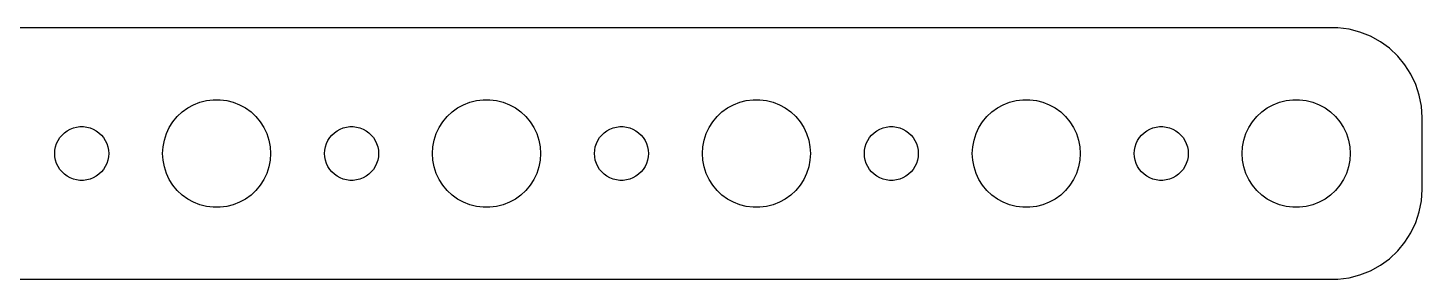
# Model space of a CAD drawing. Header units: metres. Extents: x -74 to 74, y -59 to 59.
# Drawn here: x -3 to 74.5, y -59.5 to -45.5 of the extents above; entities that cross this region are included whole.
import ezdxf

# ---------------------------------------------------------------- set-up
doc = ezdxf.new("R2010")
doc.units = ezdxf.units.M

msp = doc.modelspace()

# ---------------------------------------------------------------- linework, layer by layer
for p, q in [((69.8139, -45.5099), (-60.5, -45.5099)), ((70.4369, -45.5886), (69.8139, -45.5099)), ((71.0451, -45.7447), (70.4369, -45.5886)), ((71.6289, -45.9759), (71.0451, -45.7447)), ((72.1791, -46.2784), (71.6289, -45.9759)), ((72.6871, -46.6474), (72.1791, -46.2784)), ((73.1448, -47.0773), (72.6871, -46.6474)), ((73.5451, -47.5611), (73.1448, -47.0773)), ((73.8815, -48.0912), (73.5451, -47.5611)), ((74.1489, -48.6594), (73.8815, -48.0912)), ((74.3429, -49.2565), (74.1489, -48.6594)), ((6.57294, -49.6468), (6.93785, -49.5531)), ((6.93785, -49.5531), (7.31161, -49.5059)), ((7.31161, -49.5059), (7.68837, -49.5059)), ((7.68837, -49.5059), (8.06213, -49.5531)), ((8.06213, -49.5531), (8.42705, -49.6468)), ((21.5729, -49.6468), (21.9379, -49.5531)), ((21.9379, -49.5531), (22.3116, -49.5059)), ((22.3116, -49.5059), (22.6884, -49.5059)), ((22.6884, -49.5059), (23.0621, -49.5531)), ((23.0621, -49.5531), (23.427, -49.6468)), ((36.5729, -49.6468), (36.9379, -49.5531)), ((36.9379, -49.5531), (37.3116, -49.5059)), ((37.3116, -49.5059), (37.6884, -49.5059)), ((37.6884, -49.5059), (38.0621, -49.5531)), ((38.0621, -49.5531), (38.427, -49.6468)), ((51.5729, -49.6468), (51.9379, -49.5531)), ((51.9379, -49.5531), (52.3116, -49.5059)), ((52.3116, -49.5059), (52.6884, -49.5059)), ((52.6884, -49.5059), (53.0621, -49.5531)), ((53.0621, -49.5531), (53.427, -49.6468)), ((66.573, -49.6468), (66.9379, -49.5531)), ((66.9379, -49.5531), (67.3116, -49.5059)), ((67.3116, -49.5059), (67.6884, -49.5059)), ((67.6884, -49.5059), (68.0621, -49.5531)), ((68.0621, -49.5531), (68.427, -49.6468)), ((74.4606, -49.8733), (74.3429, -49.2565)), ((5.31308, -50.4464), (5.58772, -50.1885)), ((5.58772, -50.1885), (5.89252, -49.967)), ((5.89252, -49.967), (6.22266, -49.7855)), ((6.22266, -49.7855), (6.57294, -49.6468)), ((8.42705, -49.6468), (8.77733, -49.7855)), ((8.77733, -49.7855), (9.10747, -49.967)), ((9.10747, -49.967), (9.41226, -50.1885)), ((9.41226, -50.1885), (9.6869, -50.4464)), ((20.3131, -50.4464), (20.5877, -50.1885)), ((20.5877, -50.1885), (20.8925, -49.967)), ((20.8925, -49.967), (21.2227, -49.7855)), ((21.2227, -49.7855), (21.5729, -49.6468)), ((23.427, -49.6468), (23.7773, -49.7855)), ((23.7773, -49.7855), (24.1075, -49.967)), ((24.1075, -49.967), (24.4123, -50.1885)), ((24.4123, -50.1885), (24.6869, -50.4464)), ((35.3131, -50.4464), (35.5877, -50.1885)), ((35.5877, -50.1885), (35.8925, -49.967)), ((35.8925, -49.967), (36.2227, -49.7855)), ((36.2227, -49.7855), (36.5729, -49.6468)), ((38.427, -49.6468), (38.7773, -49.7855)), ((38.7773, -49.7855), (39.1075, -49.967)), ((39.1075, -49.967), (39.4123, -50.1885)), ((39.4123, -50.1885), (39.6869, -50.4464)), ((50.3131, -50.4464), (50.5877, -50.1885)), ((50.5877, -50.1885), (50.8925, -49.967)), ((50.8925, -49.967), (51.2227, -49.7855)), ((51.2227, -49.7855), (51.5729, -49.6468)), ((53.427, -49.6468), (53.7773, -49.7855)), ((53.7773, -49.7855), (54.1075, -49.967)), ((54.1075, -49.967), (54.4123, -50.1885)), ((54.4123, -50.1885), (54.6869, -50.4464)), ((65.3131, -50.4464), (65.5877, -50.1885)), ((65.5877, -50.1885), (65.8925, -49.967)), ((65.8925, -49.967), (66.2227, -49.7855)), ((66.2227, -49.7855), (66.573, -49.6468)), ((68.427, -49.6468), (68.7773, -49.7855)), ((68.7773, -49.7855), (69.1075, -49.967)), ((69.1075, -49.967), (69.4123, -50.1885)), ((69.4123, -50.1885), (69.6869, -50.4464)), ((74.5, -50.5), (74.4606, -49.8733)), ((-0.80373, -51.2335), (-0.63866, -51.1428)), ((-0.63866, -51.1428), (-0.46352, -51.0734)), ((-0.46352, -51.0734), (-0.28107, -51.0266)), ((-0.28107, -51.0266), (-0.09418, -51.003)), ((-0.09418, -51.003), (0.09418, -51.003)), ((0.09418, -51.003), (0.28107, -51.0266)), ((0.28107, -51.0266), (0.46352, -51.0734)), ((0.46352, -51.0734), (0.63866, -51.1428)), ((0.63866, -51.1428), (0.80373, -51.2335)), ((4.71066, -51.3956), (4.87108, -51.0547)), ((4.87108, -51.0547), (5.07294, -50.7366)), ((5.07294, -50.7366), (5.31308, -50.4464)), ((9.6869, -50.4464), (9.92705, -50.7366)), ((9.92705, -50.7366), (10.1289, -51.0547)), ((10.1289, -51.0547), (10.2893, -51.3956)), ((14.1963, -51.2335), (14.3613, -51.1428)), ((14.3613, -51.1428), (14.5365, -51.0734)), ((14.5365, -51.0734), (14.7189, -51.0266)), ((14.7189, -51.0266), (14.9058, -51.003)), ((14.9058, -51.003), (15.0942, -51.003)), ((15.0942, -51.003), (15.2811, -51.0266)), ((15.2811, -51.0266), (15.4635, -51.0734)), ((15.4635, -51.0734), (15.6387, -51.1428)), ((15.6387, -51.1428), (15.8037, -51.2335)), ((19.7107, -51.3956), (19.8711, -51.0547)), ((19.8711, -51.0547), (20.0729, -50.7366)), ((20.0729, -50.7366), (20.3131, -50.4464)), ((24.6869, -50.4464), (24.927, -50.7366)), ((24.927, -50.7366), (25.1289, -51.0547)), ((25.1289, -51.0547), (25.2893, -51.3956)), ((29.1963, -51.2335), (29.3613, -51.1428)), ((29.3613, -51.1428), (29.5365, -51.0734)), ((29.5365, -51.0734), (29.7189, -51.0266)), ((29.7189, -51.0266), (29.9058, -51.003)), ((29.9058, -51.003), (30.0942, -51.003)), ((30.0942, -51.003), (30.2811, -51.0266)), ((30.2811, -51.0266), (30.4635, -51.0734)), ((30.4635, -51.0734), (30.6387, -51.1428)), ((30.6387, -51.1428), (30.8037, -51.2335)), ((34.7107, -51.3956), (34.8711, -51.0547)), ((34.8711, -51.0547), (35.0729, -50.7366)), ((35.0729, -50.7366), (35.3131, -50.4464)), ((39.6869, -50.4464), (39.927, -50.7366)), ((39.927, -50.7366), (40.1289, -51.0547)), ((40.1289, -51.0547), (40.2893, -51.3956)), ((44.1963, -51.2335), (44.3613, -51.1428)), ((44.3613, -51.1428), (44.5365, -51.0734)), ((44.5365, -51.0734), (44.7189, -51.0266)), ((44.7189, -51.0266), (44.9058, -51.003)), ((44.9058, -51.003), (45.0942, -51.003)), ((45.0942, -51.003), (45.2811, -51.0266)), ((45.2811, -51.0266), (45.4635, -51.0734)), ((45.4635, -51.0734), (45.6387, -51.1428)), ((45.6387, -51.1428), (45.8037, -51.2335)), ((49.7107, -51.3956), (49.8711, -51.0547)), ((49.8711, -51.0547), (50.0729, -50.7366)), ((50.0729, -50.7366), (50.3131, -50.4464)), ((54.6869, -50.4464), (54.927, -50.7366)), ((54.927, -50.7366), (55.1289, -51.0547)), ((55.1289, -51.0547), (55.2893, -51.3956)), ((59.1963, -51.2335), (59.3613, -51.1428)), ((59.3613, -51.1428), (59.5365, -51.0734)), ((59.5365, -51.0734), (59.7189, -51.0266)), ((59.7189, -51.0266), (59.9058, -51.003)), ((59.9058, -51.003), (60.0942, -51.003)), ((60.0942, -51.003), (60.2811, -51.0266)), ((60.2811, -51.0266), (60.4635, -51.0734)), ((60.4635, -51.0734), (60.6387, -51.1428)), ((60.6387, -51.1428), (60.8037, -51.2335)), ((64.7107, -51.3956), (64.8711, -51.0547)), ((64.8711, -51.0547), (65.073, -50.7366)), ((65.073, -50.7366), (65.3131, -50.4464)), ((69.6869, -50.4464), (69.927, -50.7366)), ((69.927, -50.7366), (70.1289, -51.0547)), ((70.1289, -51.0547), (70.2893, -51.3956)), ((74.5, -54.5), (74.5, -50.5)), ((-1.39465, -51.9478), (-1.31445, -51.7774)), ((-1.31445, -51.7774), (-1.21352, -51.6183)), ((-1.21352, -51.6183), (-1.09344, -51.4732)), ((-1.09344, -51.4732), (-0.95613, -51.3442)), ((-0.95613, -51.3442), (-0.80373, -51.2335)), ((0.80373, -51.2335), (0.95613, -51.3442)), ((0.95613, -51.3442), (1.09344, -51.4732)), ((1.09344, -51.4732), (1.21352, -51.6183)), ((1.21352, -51.6183), (1.31445, -51.7774)), ((1.31445, -51.7774), (1.39465, -51.9478)), ((4.52365, -52.124), (4.59424, -51.7539)), ((4.59424, -51.7539), (4.71066, -51.3956)), ((10.2893, -51.3956), (10.4057, -51.7539)), ((10.4057, -51.7539), (10.4763, -52.124)), ((13.6053, -51.9478), (13.6855, -51.7774)), ((13.6855, -51.7774), (13.7865, -51.6183)), ((13.7865, -51.6183), (13.9065, -51.4732)), ((13.9065, -51.4732), (14.0439, -51.3442)), ((14.0439, -51.3442), (14.1963, -51.2335)), ((15.8037, -51.2335), (15.9561, -51.3442)), ((15.9561, -51.3442), (16.0934, -51.4732)), ((16.0934, -51.4732), (16.2135, -51.6183)), ((16.2135, -51.6183), (16.3145, -51.7774)), ((16.3145, -51.7774), (16.3947, -51.9478)), ((19.5237, -52.124), (19.5942, -51.7539)), ((19.5942, -51.7539), (19.7107, -51.3956)), ((25.2893, -51.3956), (25.4057, -51.7539)), ((25.4057, -51.7539), (25.4763, -52.124)), ((28.6053, -51.9478), (28.6855, -51.7774)), ((28.6855, -51.7774), (28.7865, -51.6183)), ((28.7865, -51.6183), (28.9065, -51.4732)), ((28.9065, -51.4732), (29.0439, -51.3442)), ((29.0439, -51.3442), (29.1963, -51.2335)), ((30.8037, -51.2335), (30.9561, -51.3442)), ((30.9561, -51.3442), (31.0934, -51.4732)), ((31.0934, -51.4732), (31.2135, -51.6183)), ((31.2135, -51.6183), (31.3145, -51.7774)), ((31.3145, -51.7774), (31.3947, -51.9478)), ((34.5237, -52.124), (34.5942, -51.7539)), ((34.5942, -51.7539), (34.7107, -51.3956)), ((40.2893, -51.3956), (40.4057, -51.7539)), ((40.4057, -51.7539), (40.4763, -52.124)), ((43.6053, -51.9478), (43.6855, -51.7774)), ((43.6855, -51.7774), (43.7865, -51.6183)), ((43.7865, -51.6183), (43.9065, -51.4732)), ((43.9065, -51.4732), (44.0439, -51.3442)), ((44.0439, -51.3442), (44.1963, -51.2335)), ((45.8037, -51.2335), (45.9561, -51.3442)), ((45.9561, -51.3442), (46.0934, -51.4732)), ((46.0934, -51.4732), (46.2135, -51.6183)), ((46.2135, -51.6183), (46.3145, -51.7774)), ((46.3145, -51.7774), (46.3947, -51.9478)), ((49.5237, -52.124), (49.5942, -51.7539)), ((49.5942, -51.7539), (49.7107, -51.3956)), ((55.2893, -51.3956), (55.4057, -51.7539)), ((55.4057, -51.7539), (55.4763, -52.124)), ((58.6053, -51.9478), (58.6855, -51.7774)), ((58.6855, -51.7774), (58.7865, -51.6183)), ((58.7865, -51.6183), (58.9065, -51.4732)), ((58.9065, -51.4732), (59.0439, -51.3442)), ((59.0439, -51.3442), (59.1963, -51.2335)), ((60.8037, -51.2335), (60.9561, -51.3442)), ((60.9561, -51.3442), (61.0934, -51.4732)), ((61.0934, -51.4732), (61.2135, -51.6183)), ((61.2135, -51.6183), (61.3145, -51.7774)), ((61.3145, -51.7774), (61.3947, -51.9478)), ((64.5237, -52.124), (64.5943, -51.7539)), ((64.5943, -51.7539), (64.7107, -51.3956)), ((70.2893, -51.3956), (70.4057, -51.7539)), ((70.4057, -51.7539), (70.4763, -52.124)), ((-1.5, -52.5), (-1.48816, -52.312)), ((-1.48816, -52.688), (-1.5, -52.5)), ((-1.48816, -52.312), (-1.45287, -52.127)), ((-1.45287, -52.873), (-1.48816, -52.688)), ((-1.45287, -52.127), (-1.39465, -51.9478)), ((1.39465, -51.9478), (1.45287, -52.127)), ((1.45287, -52.127), (1.48816, -52.312)), ((1.48816, -52.688), (1.45287, -52.873)), ((1.48816, -52.312), (1.5, -52.5)), ((1.5, -52.5), (1.48816, -52.688)), ((4.5, -52.5), (4.52365, -52.124)), ((4.52365, -52.876), (4.5, -52.5)), ((10.4763, -52.124), (10.5, -52.5)), ((10.5, -52.5), (10.4763, -52.876)), ((13.5, -52.5), (13.5118, -52.312)), ((13.5118, -52.688), (13.5, -52.5)), ((13.5118, -52.312), (13.5471, -52.127)), ((13.5471, -52.873), (13.5118, -52.688)), ((13.5471, -52.127), (13.6053, -51.9478)), ((16.3947, -51.9478), (16.4529, -52.127)), ((16.4529, -52.127), (16.4882, -52.312)), ((16.4882, -52.688), (16.4529, -52.873)), ((16.4882, -52.312), (16.5, -52.5)), ((16.5, -52.5), (16.4882, -52.688)), ((19.5, -52.5), (19.5237, -52.124)), ((19.5237, -52.876), (19.5, -52.5)), ((25.4763, -52.124), (25.5, -52.5)), ((25.5, -52.5), (25.4763, -52.876)), ((28.5, -52.5), (28.5118, -52.312)), ((28.5118, -52.688), (28.5, -52.5)), ((28.5118, -52.312), (28.5471, -52.127)), ((28.5471, -52.873), (28.5118, -52.688)), ((28.5471, -52.127), (28.6053, -51.9478)), ((31.3947, -51.9478), (31.4529, -52.127)), ((31.4529, -52.127), (31.4882, -52.312)), ((31.4882, -52.688), (31.4529, -52.873)), ((31.4882, -52.312), (31.5, -52.5)), ((31.5, -52.5), (31.4882, -52.688)), ((34.5, -52.5), (34.5237, -52.124)), ((34.5237, -52.876), (34.5, -52.5)), ((40.4763, -52.124), (40.5, -52.5)), ((40.5, -52.5), (40.4763, -52.876)), ((43.5, -52.5), (43.5118, -52.312)), ((43.5118, -52.688), (43.5, -52.5)), ((43.5118, -52.312), (43.5471, -52.127)), ((43.5471, -52.873), (43.5118, -52.688)), ((43.5471, -52.127), (43.6053, -51.9478)), ((46.3947, -51.9478), (46.4529, -52.127)), ((46.4529, -52.127), (46.4882, -52.312)), ((46.4882, -52.688), (46.4529, -52.873)), ((46.4882, -52.312), (46.5, -52.5)), ((46.5, -52.5), (46.4882, -52.688)), ((49.5, -52.5), (49.5237, -52.124)), ((49.5237, -52.876), (49.5, -52.5)), ((55.4763, -52.124), (55.5, -52.5)), ((55.5, -52.5), (55.4763, -52.876)), ((58.5, -52.5), (58.5118, -52.312)), ((58.5118, -52.688), (58.5, -52.5)), ((58.5118, -52.312), (58.5471, -52.127)), ((58.5471, -52.873), (58.5118, -52.688)), ((58.5471, -52.127), (58.6053, -51.9478)), ((61.3947, -51.9478), (61.4529, -52.127)), ((61.4529, -52.127), (61.4882, -52.312)), ((61.4882, -52.688), (61.4529, -52.873)), ((61.4882, -52.312), (61.5, -52.5)), ((61.5, -52.5), (61.4882, -52.688)), ((64.5, -52.5), (64.5237, -52.124)), ((64.5237, -52.876), (64.5, -52.5)), ((70.4763, -52.124), (70.5, -52.5)), ((70.5, -52.5), (70.4763, -52.876)), ((-1.39465, -53.0522), (-1.45287, -52.873)), ((-1.31445, -53.2226), (-1.39465, -53.0522)), ((-1.21352, -53.3817), (-1.31445, -53.2226)), ((-1.09344, -53.5268), (-1.21352, -53.3817)), ((1.21352, -53.3817), (1.09344, -53.5268)), ((1.31445, -53.2226), (1.21352, -53.3817)), ((1.39465, -53.0522), (1.31445, -53.2226)), ((1.45287, -52.873), (1.39465, -53.0522)), ((4.59424, -53.2461), (4.52365, -52.876)), ((4.71066, -53.6044), (4.59424, -53.2461)), ((10.4057, -53.2461), (10.2893, -53.6044)), ((10.4763, -52.876), (10.4057, -53.2461)), ((13.6053, -53.0522), (13.5471, -52.873)), ((13.6855, -53.2226), (13.6053, -53.0522)), ((13.7865, -53.3817), (13.6855, -53.2226)), ((13.9065, -53.5268), (13.7865, -53.3817)), ((16.2135, -53.3817), (16.0934, -53.5268)), ((16.3145, -53.2226), (16.2135, -53.3817)), ((16.3947, -53.0522), (16.3145, -53.2226)), ((16.4529, -52.873), (16.3947, -53.0522)), ((19.5942, -53.2461), (19.5237, -52.876)), ((19.7107, -53.6044), (19.5942, -53.2461)), ((25.4057, -53.2461), (25.2893, -53.6044)), ((25.4763, -52.876), (25.4057, -53.2461)), ((28.6053, -53.0522), (28.5471, -52.873)), ((28.6855, -53.2226), (28.6053, -53.0522)), ((28.7865, -53.3817), (28.6855, -53.2226)), ((28.9065, -53.5268), (28.7865, -53.3817)), ((31.2135, -53.3817), (31.0934, -53.5268)), ((31.3145, -53.2226), (31.2135, -53.3817)), ((31.3947, -53.0522), (31.3145, -53.2226)), ((31.4529, -52.873), (31.3947, -53.0522)), ((34.5942, -53.2461), (34.5237, -52.876)), ((34.7107, -53.6044), (34.5942, -53.2461)), ((40.4057, -53.2461), (40.2893, -53.6044)), ((40.4763, -52.876), (40.4057, -53.2461)), ((43.6053, -53.0522), (43.5471, -52.873)), ((43.6855, -53.2226), (43.6053, -53.0522)), ((43.7865, -53.3817), (43.6855, -53.2226)), ((43.9065, -53.5268), (43.7865, -53.3817)), ((46.2135, -53.3817), (46.0934, -53.5268)), ((46.3145, -53.2226), (46.2135, -53.3817)), ((46.3947, -53.0522), (46.3145, -53.2226)), ((46.4529, -52.873), (46.3947, -53.0522)), ((49.5942, -53.2461), (49.5237, -52.876)), ((49.7107, -53.6044), (49.5942, -53.2461)), ((55.4057, -53.2461), (55.2893, -53.6044)), ((55.4763, -52.876), (55.4057, -53.2461)), ((58.6053, -53.0522), (58.5471, -52.873)), ((58.6855, -53.2226), (58.6053, -53.0522)), ((58.7865, -53.3817), (58.6855, -53.2226)), ((58.9065, -53.5268), (58.7865, -53.3817)), ((61.2135, -53.3817), (61.0934, -53.5268)), ((61.3145, -53.2226), (61.2135, -53.3817)), ((61.3947, -53.0522), (61.3145, -53.2226)), ((61.4529, -52.873), (61.3947, -53.0522)), ((64.5943, -53.2461), (64.5237, -52.876)), ((64.7107, -53.6044), (64.5943, -53.2461)), ((70.4057, -53.2461), (70.2893, -53.6044)), ((70.4763, -52.876), (70.4057, -53.2461)), ((-0.95613, -53.6558), (-1.09344, -53.5268)), ((-0.80373, -53.7665), (-0.95613, -53.6558)), ((-0.63866, -53.8572), (-0.80373, -53.7665)), ((-0.46352, -53.9266), (-0.63866, -53.8572)), ((-0.28107, -53.9734), (-0.46352, -53.9266)), ((-0.09418, -53.997), (-0.28107, -53.9734)), ((0.09418, -53.997), (-0.09418, -53.997)), ((0.28107, -53.9734), (0.09418, -53.997)), ((0.46352, -53.9266), (0.28107, -53.9734)), ((0.63866, -53.8572), (0.46352, -53.9266)), ((0.80373, -53.7665), (0.63866, -53.8572)), ((0.95613, -53.6558), (0.80373, -53.7665)), ((1.09344, -53.5268), (0.95613, -53.6558)), ((4.87108, -53.9453), (4.71066, -53.6044)), ((5.07294, -54.2634), (4.87108, -53.9453)), ((10.1289, -53.9453), (9.92705, -54.2634)), ((10.2893, -53.6044), (10.1289, -53.9453)), ((14.0439, -53.6558), (13.9065, -53.5268)), ((14.1963, -53.7665), (14.0439, -53.6558)), ((14.3613, -53.8572), (14.1963, -53.7665)), ((14.5365, -53.9266), (14.3613, -53.8572)), ((14.7189, -53.9734), (14.5365, -53.9266)), ((14.9058, -53.997), (14.7189, -53.9734)), ((15.0942, -53.997), (14.9058, -53.997)), ((15.2811, -53.9734), (15.0942, -53.997)), ((15.4635, -53.9266), (15.2811, -53.9734)), ((15.6387, -53.8572), (15.4635, -53.9266)), ((15.8037, -53.7665), (15.6387, -53.8572)), ((15.9561, -53.6558), (15.8037, -53.7665)), ((16.0934, -53.5268), (15.9561, -53.6558)), ((19.8711, -53.9453), (19.7107, -53.6044)), ((20.0729, -54.2634), (19.8711, -53.9453)), ((25.1289, -53.9453), (24.927, -54.2634)), ((25.2893, -53.6044), (25.1289, -53.9453)), ((29.0439, -53.6558), (28.9065, -53.5268)), ((29.1963, -53.7665), (29.0439, -53.6558)), ((29.3613, -53.8572), (29.1963, -53.7665)), ((29.5365, -53.9266), (29.3613, -53.8572)), ((29.7189, -53.9734), (29.5365, -53.9266)), ((29.9058, -53.997), (29.7189, -53.9734)), ((30.0942, -53.997), (29.9058, -53.997)), ((30.2811, -53.9734), (30.0942, -53.997)), ((30.4635, -53.9266), (30.2811, -53.9734)), ((30.6387, -53.8572), (30.4635, -53.9266)), ((30.8037, -53.7665), (30.6387, -53.8572)), ((30.9561, -53.6558), (30.8037, -53.7665)), ((31.0934, -53.5268), (30.9561, -53.6558)), ((34.8711, -53.9453), (34.7107, -53.6044)), ((35.0729, -54.2634), (34.8711, -53.9453)), ((40.1289, -53.9453), (39.927, -54.2634)), ((40.2893, -53.6044), (40.1289, -53.9453)), ((44.0439, -53.6558), (43.9065, -53.5268)), ((44.1963, -53.7665), (44.0439, -53.6558)), ((44.3613, -53.8572), (44.1963, -53.7665)), ((44.5365, -53.9266), (44.3613, -53.8572)), ((44.7189, -53.9734), (44.5365, -53.9266)), ((44.9058, -53.997), (44.7189, -53.9734)), ((45.0942, -53.997), (44.9058, -53.997)), ((45.2811, -53.9734), (45.0942, -53.997)), ((45.4635, -53.9266), (45.2811, -53.9734)), ((45.6387, -53.8572), (45.4635, -53.9266)), ((45.8037, -53.7665), (45.6387, -53.8572)), ((45.9561, -53.6558), (45.8037, -53.7665)), ((46.0934, -53.5268), (45.9561, -53.6558)), ((49.8711, -53.9453), (49.7107, -53.6044)), ((50.0729, -54.2634), (49.8711, -53.9453)), ((55.1289, -53.9453), (54.927, -54.2634)), ((55.2893, -53.6044), (55.1289, -53.9453)), ((59.0439, -53.6558), (58.9065, -53.5268)), ((59.1963, -53.7665), (59.0439, -53.6558)), ((59.3613, -53.8572), (59.1963, -53.7665)), ((59.5365, -53.9266), (59.3613, -53.8572)), ((59.7189, -53.9734), (59.5365, -53.9266)), ((59.9058, -53.997), (59.7189, -53.9734)), ((60.0942, -53.997), (59.9058, -53.997)), ((60.2811, -53.9734), (60.0942, -53.997)), ((60.4635, -53.9266), (60.2811, -53.9734)), ((60.6387, -53.8572), (60.4635, -53.9266)), ((60.8037, -53.7665), (60.6387, -53.8572)), ((60.9561, -53.6558), (60.8037, -53.7665)), ((61.0934, -53.5268), (60.9561, -53.6558)), ((64.8711, -53.9453), (64.7107, -53.6044)), ((65.073, -54.2634), (64.8711, -53.9453)), ((70.1289, -53.9453), (69.927, -54.2634)), ((70.2893, -53.6044), (70.1289, -53.9453)), ((5.31308, -54.5536), (5.07294, -54.2634)), ((5.58772, -54.8115), (5.31308, -54.5536)), ((5.89252, -55.033), (5.58772, -54.8115)), ((9.41226, -54.8115), (9.10747, -55.033)), ((9.6869, -54.5536), (9.41226, -54.8115)), ((9.92705, -54.2634), (9.6869, -54.5536)), ((20.3131, -54.5536), (20.0729, -54.2634)), ((20.5877, -54.8115), (20.3131, -54.5536)), ((20.8925, -55.033), (20.5877, -54.8115)), ((24.4123, -54.8115), (24.1075, -55.033)), ((24.6869, -54.5536), (24.4123, -54.8115)), ((24.927, -54.2634), (24.6869, -54.5536)), ((35.3131, -54.5536), (35.0729, -54.2634)), ((35.5877, -54.8115), (35.3131, -54.5536)), ((35.8925, -55.033), (35.5877, -54.8115)), ((39.4123, -54.8115), (39.1075, -55.033)), ((39.6869, -54.5536), (39.4123, -54.8115)), ((39.927, -54.2634), (39.6869, -54.5536)), ((50.3131, -54.5536), (50.0729, -54.2634)), ((50.5877, -54.8115), (50.3131, -54.5536)), ((50.8925, -55.033), (50.5877, -54.8115)), ((54.4123, -54.8115), (54.1075, -55.033)), ((54.6869, -54.5536), (54.4123, -54.8115)), ((54.927, -54.2634), (54.6869, -54.5536)), ((65.3131, -54.5536), (65.073, -54.2634)), ((65.5877, -54.8115), (65.3131, -54.5536)), ((65.8925, -55.033), (65.5877, -54.8115)), ((69.4123, -54.8115), (69.1075, -55.033)), ((69.6869, -54.5536), (69.4123, -54.8115)), ((69.927, -54.2634), (69.6869, -54.5536)), ((74.4606, -55.1267), (74.5, -54.5)), ((6.22266, -55.2145), (5.89252, -55.033)), ((6.57294, -55.3532), (6.22266, -55.2145)), ((6.93785, -55.4469), (6.57294, -55.3532)), ((7.31161, -55.4941), (6.93785, -55.4469)), ((7.68837, -55.4941), (7.31161, -55.4941)), ((8.06213, -55.4469), (7.68837, -55.4941)), ((8.42705, -55.3532), (8.06213, -55.4469)), ((8.77733, -55.2145), (8.42705, -55.3532)), ((9.10747, -55.033), (8.77733, -55.2145)), ((21.2227, -55.2145), (20.8925, -55.033)), ((21.5729, -55.3532), (21.2227, -55.2145)), ((21.9379, -55.4469), (21.5729, -55.3532)), ((22.3116, -55.4941), (21.9379, -55.4469)), ((22.6884, -55.4941), (22.3116, -55.4941)), ((23.0621, -55.4469), (22.6884, -55.4941)), ((23.427, -55.3532), (23.0621, -55.4469)), ((23.7773, -55.2145), (23.427, -55.3532)), ((24.1075, -55.033), (23.7773, -55.2145)), ((36.2227, -55.2145), (35.8925, -55.033)), ((36.5729, -55.3532), (36.2227, -55.2145)), ((36.9379, -55.4469), (36.5729, -55.3532)), ((37.3116, -55.4941), (36.9379, -55.4469)), ((37.6884, -55.4941), (37.3116, -55.4941)), ((38.0621, -55.4469), (37.6884, -55.4941)), ((38.427, -55.3532), (38.0621, -55.4469)), ((38.7773, -55.2145), (38.427, -55.3532)), ((39.1075, -55.033), (38.7773, -55.2145)), ((51.2227, -55.2145), (50.8925, -55.033)), ((51.5729, -55.3532), (51.2227, -55.2145)), ((51.9379, -55.4469), (51.5729, -55.3532)), ((52.3116, -55.4941), (51.9379, -55.4469)), ((52.6884, -55.4941), (52.3116, -55.4941)), ((53.0621, -55.4469), (52.6884, -55.4941)), ((53.427, -55.3532), (53.0621, -55.4469)), ((53.7773, -55.2145), (53.427, -55.3532)), ((54.1075, -55.033), (53.7773, -55.2145)), ((66.2227, -55.2145), (65.8925, -55.033)), ((66.573, -55.3532), (66.2227, -55.2145)), ((66.9379, -55.4469), (66.573, -55.3532)), ((67.3116, -55.4941), (66.9379, -55.4469)), ((67.6884, -55.4941), (67.3116, -55.4941)), ((68.0621, -55.4469), (67.6884, -55.4941)), ((68.427, -55.3532), (68.0621, -55.4469)), ((68.7773, -55.2145), (68.427, -55.3532)), ((69.1075, -55.033), (68.7773, -55.2145)), ((74.1489, -56.3406), (74.3429, -55.7434)), ((74.3429, -55.7434), (74.4606, -55.1267)), ((73.8815, -56.9088), (74.1489, -56.3406)), ((73.5451, -57.4389), (73.8815, -56.9088)), ((72.6871, -58.3526), (73.1448, -57.9227)), ((73.1448, -57.9227), (73.5451, -57.4389)), ((71.6289, -59.0241), (72.1791, -58.7216)), ((72.1791, -58.7216), (72.6871, -58.3526)), ((-69.8139, -59.4901), (69.8139, -59.4901)), ((69.8139, -59.4901), (70.4369, -59.4114)), ((70.4369, -59.4114), (71.0451, -59.2553)), ((71.0451, -59.2553), (71.6289, -59.0241))]:
    msp.add_line(p, q)

doc.saveas('drawing.dxf')
